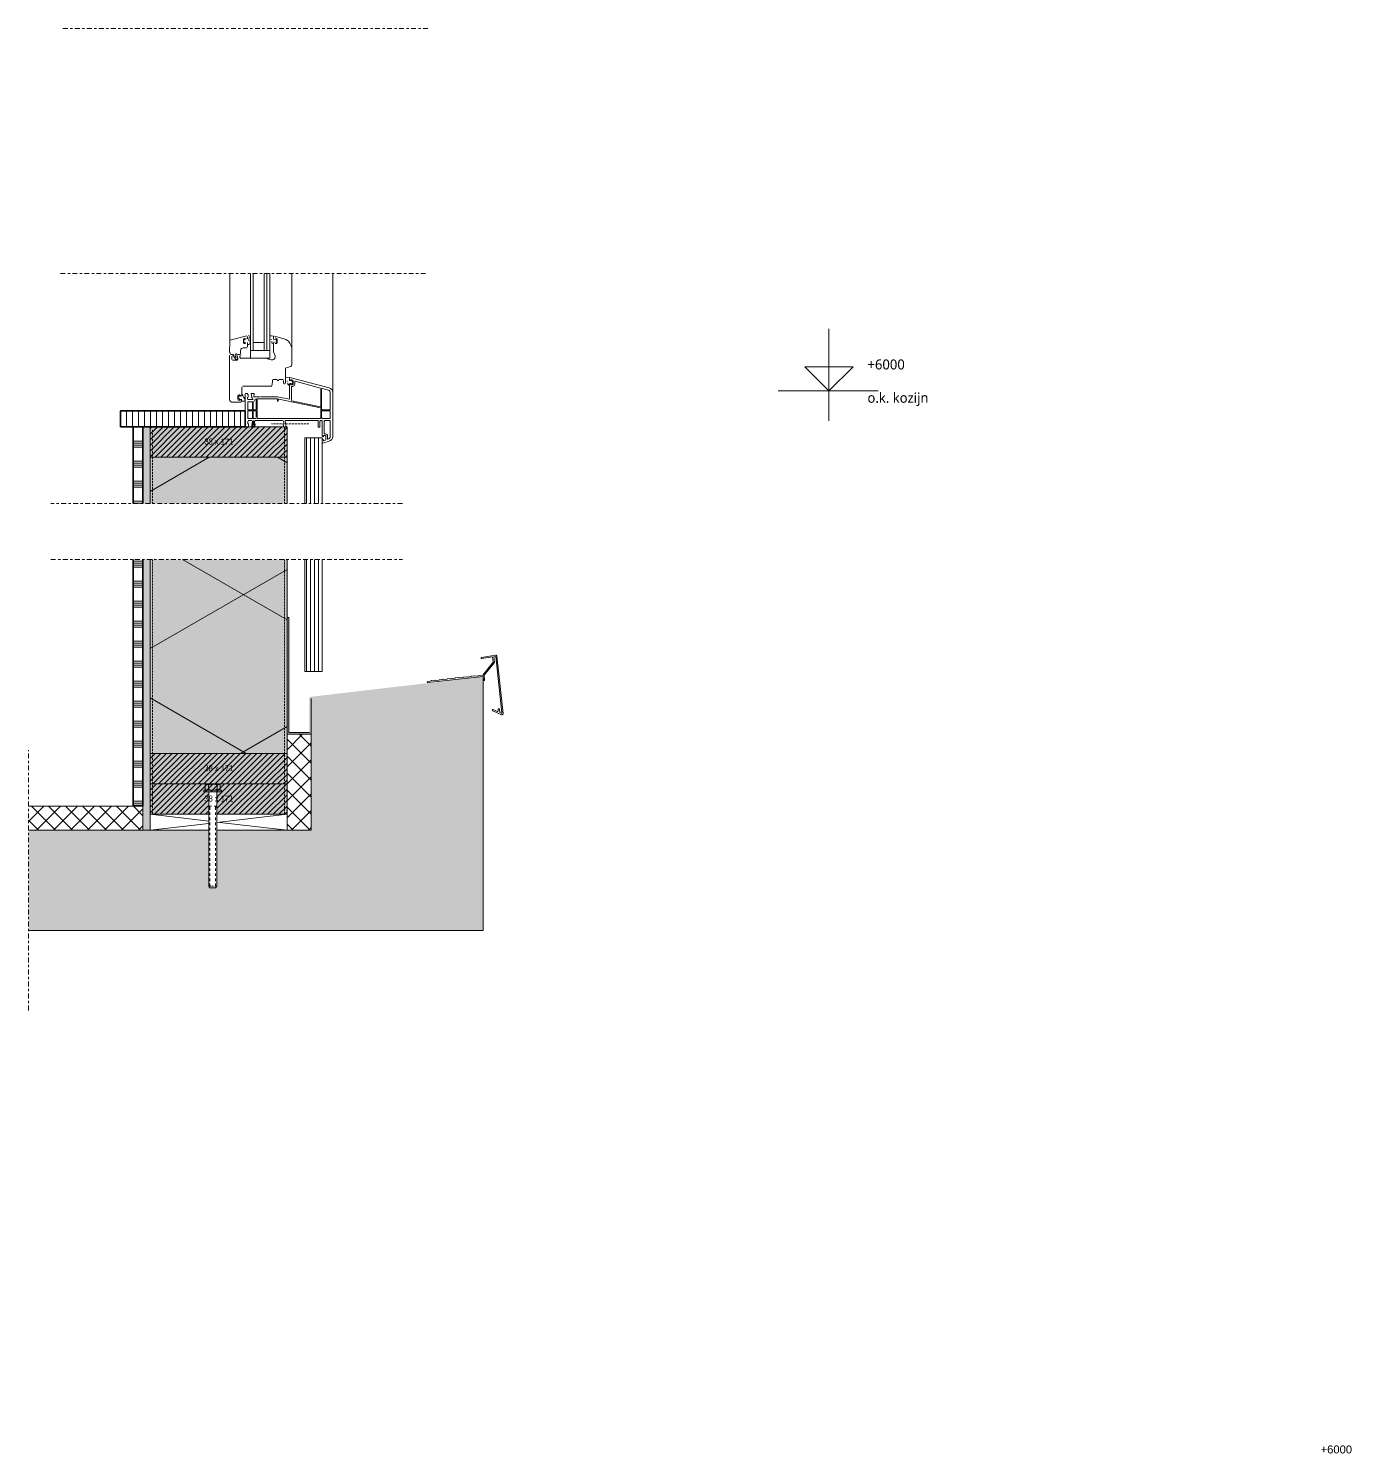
# Model space of a CAD drawing. Header units: millimetres. Extents: x 1813 to 34621, y -2347 to 13791.
# Drawn here: x 18943 to 20607, y 9750 to 11533 of the extents above; entities that cross this region are included whole.
import ezdxf

# ---------------------------------------------------------------- set-up
doc = ezdxf.new("R2010")
doc.units = ezdxf.units.MM
for name, pattern in [('Dash', [6.35, 3.175, -3.175]), ('MV_center', [15, 6, -3, 3, -3]), ('MV_hidden', [3.75, 2.5, -1.25]), ('Streep 1_1', [2, 1, -1])]:
    doc.linetypes.add(name, pattern=pattern)
for name, color, linetype, lineweight in [('A-ANNO-NOTE', 131, 'Continuous', 18), ('A-DETL', 90, 'Continuous', 13), ('A-DETL-GENF', 92, 'Continuous', 18), ('A-DETL-GENF-HDLN', 1, 'Dash', 18), ('A-DETL-MEDM', 33, 'Continuous', 18), ('G-ANNO-TEXT', 231, 'Continuous', 13)]:
    doc.layers.add(name, color=color, linetype=linetype, lineweight=lineweight)
doc.styles.add('Arial_1', font='arial.ttf', dxfattribs={"height": 10})
doc.styles.add('Segoe UI_3', font='segoeui.ttf', dxfattribs={"height": 12.5})
doc.styles.add('Swis721 Cn BT_1', font='swissc.ttf', dxfattribs={"height": 7.5})
pattern_1 = [(45, (0, 0), (-10.606602, 10.606602), []), (135, (0, 0), (-10.606602, -10.606602), [])]

# ---------------------------------------------------------------- blocks, each defined once
blk = doc.blocks.new('NLRS_00_DI_maskeer - Type 1-5073900-Details Verbouwingen')
at = {"layer": 'A-DETL-GENF', "linetype": 'MV_center'}
blk.add_line((-100, 0), (359, 0), dxfattribs=at)
blk = doc.blocks.new('42_isolatie - Type 1-5073905-Details Verbouwingen')
at = {"layer": 'A-DETL-GENF'}
h = blk.add_hatch(color=256, dxfattribs=at)
h.paths.add_polyline_path([(0.3, -0.8), (0.3, -171.8), (242.5, -171.8), (242.5, -0.8), (24.3, -0.8)])
h.paths.add_polyline_path([(312.5, -0.8), (312.5, -171.8), (370.3, -171.8), (370.3, -0.8)])
at = {"layer": 'A-DETL-GENF', "lineweight": 13}
h = blk.add_hatch(dxfattribs=at)
h.set_pattern_fill('FP_4', color=256, style=0, pattern_type=2)
h.set_pattern_definition([(300, (-2130.3, -171.02), (-147.224, -85), []), (240, (-2130.3, -171.02), (-147.224, 85), [])])
h.paths.add_polyline_path([(0.3, -0.8), (0.3, -171.8), (242.5, -171.8), (242.5, -0.8), (24.3, -0.8)])
h.paths.add_polyline_path([(312.5, -0.8), (312.5, -171.8), (370.3, -171.8), (370.3, -0.8)])
at = {"layer": 'A-DETL-GENF'}
for p, q in [((242.5, -0.8), (0.3, -0.8)), ((0.3, -0.8), (0.3, -171.8)), ((370.3, -0.8), (312.5, -0.8)), ((370.3, -171.8), (370.3, -0.8)), ((0.3, -171.8), (24.3, -171.8)), ((0.3, -171.8), (24.3, -171.8)), ((24.3, -171.8), (170.3, -171.8)), ((77, -171.8), (170.3, -171.8)), ((170.3, -171.8), (242.5, -171.8)), ((170.3, -171.8), (242.5, -171.8)), ((312.5, -171.8), (370.3, -171.8)), ((312.5, -171.8), (370.3, -171.8))]:
    blk.add_line(p, q, dxfattribs=at)
blk = doc.blocks.new('NLRS_00_DI_hout_rechthoekig1 - SLS 38x171-V107-Details Verbouwingen')
at = {"layer": 'A-DETL-GENF', "lineweight": 13}
blk.add_hatch(color=256, dxfattribs=at).paths.add_polyline_path([(0, 38), (0, 0), (171, 0), (171, 38), (52.2, 38)])
at = {"layer": 'A-DETL-MEDM', "lineweight": 13}
h = blk.add_hatch(dxfattribs=at)
h.set_pattern_fill('FP_180', color=256, style=0, pattern_type=2)
h.set_pattern_definition([(225, (19265.59, 11035.168), (3.5355339, -3.5355339), [])])
h.paths.add_polyline_path([(0, 38), (0, 0), (171, 0), (171, 38), (52.2, 38)])
at = {"layer": 'A-DETL-MEDM'}
for p, q in [((171, 38), (0, 38)), ((0, 38), (0, 0)), ((171, 38), (0, 38)), ((171, 0), (171, 38)), ((171, 0), (171, 38)), ((171, 0), (171, 38)), ((0, 0), (52.2, 0)), ((52.2, 0), (171, 0))]:
    blk.add_line(p, q, dxfattribs=at)
blk = doc.blocks.new('NLRS_00_DI_hout_rechthoekig1 - SLS 38x171-V108-Details Verbouwingen')
at = {"layer": 'A-DETL-GENF', "lineweight": 13}
blk.add_hatch(color=256, dxfattribs=at).paths.add_polyline_path([(0, 38), (0, 0), (171, 0), (171, 38), (97.9, 38), (97.9, 9.7), (87.9, 9.7), (87.9, 38)])
at = {"layer": 'A-DETL-MEDM', "lineweight": 13}
h = blk.add_hatch(dxfattribs=at)
h.set_pattern_fill('FP_181', color=256, style=0, pattern_type=2)
h.set_pattern_definition([(225, (19265.59, 10589.168), (3.5355339, -3.5355339), [])])
h.paths.add_polyline_path([(0, 38), (0, 0), (171, 0), (171, 38), (97.9, 38), (97.9, 9.7), (87.9, 9.7), (87.9, 38)])
at = {"layer": 'A-DETL-MEDM'}
for p, q in [((87.9, 38), (0, 38)), ((0, 38), (0, 0)), ((87.9, 38), (0, 38)), ((171, 38), (97.9, 38)), ((171, 38), (97.9, 38)), ((171, 0), (171, 38)), ((171, 0), (171, 38)), ((171, 0), (171, 38)), ((0, 0), (171, 0))]:
    blk.add_line(p, q, dxfattribs=at)
blk = doc.blocks.new('NLRS_00_DI_hout_rechthoekig1 - SLS 38x171-V109-Details Verbouwingen')
at = {"layer": 'A-DETL-GENF', "lineweight": 13}
blk.add_hatch(color=256, dxfattribs=at).paths.add_polyline_path([(0, 38), (0, 0), (171, 0), (171, 38)])
at = {"layer": 'A-DETL-MEDM', "lineweight": 13}
h = blk.add_hatch(dxfattribs=at)
h.set_pattern_fill('FP_182', color=256, style=0, pattern_type=2)
h.set_pattern_definition([(225, (19265.59, 10627.168), (3.5355339, -3.5355339), [])])
h.paths.add_polyline_path([(0, 38), (0, 0), (171, 0), (171, 38)])
at = {"layer": 'A-DETL-MEDM'}
for p, q in [((171, 38), (0, 38)), ((0, 38), (0, 0)), ((171, 38), (0, 38)), ((171, 0), (171, 38)), ((171, 0), (171, 38)), ((171, 0), (171, 38)), ((0, 0), (171, 0))]:
    blk.add_line(p, q, dxfattribs=at)
blk = doc.blocks.new('00 bout1 - M10-5073906-Details Verbouwingen')
at = {"layer": 'A-DETL-GENF'}
for p, q in [((-9.5, 8.5), (-8.6, 9.5)), ((-9.5, 8.5), (-8.1, 5.4)), ((-9.5, -8.1), (-9.5, 8.5)), ((-8.1, 5.4), (-9.5, 2.4)), ((-9.5, 2.4), (-9.5, -2.4)), ((-8.6, 9.5), (-2.9, 9.5)), ((-8.1, 5.4), (-3.4, 5.4)), ((-3.4, 5.4), (-2, 8.5)), ((-2, 2.4), (-3.4, 5.4)), ((-2.9, 9.5), (-2, 8.5)), ((-2, 0), (-2, 10.9)), ((-2, 10.9), (0, 10.9)), ((-2, 8.5), (-2, 0)), ((-2, -2.4), (-2, 2.4)), ((0, 10.9), (0, 5)), ((0, 5), (0, -5)), ((118, 5), (0, 5)), ((120, 3.5), (118, 5)), ((120, -3.5), (120, 3.5)), ((-9.5, -2.4), (-8.1, -5.3)), ((-8.1, -5.3), (-9.5, -8.1)), ((-8.6, -9.5), (-9.5, -8.1)), ((-3, -9.5), (-8.6, -9.5)), ((-8.1, -5.3), (-3.4, -5.3)), ((-3.4, -5.3), (-2, -2.4)), ((-2, -8.1), (-3.4, -5.3)), ((-2, -8.1), (-3, -9.5)), ((-2, -10.9), (-2, 0)), ((-2, 0), (-2, -8.1)), ((0, -10.9), (-2, -10.9)), ((0, -5), (0, -10.9)), ((0, -5), (118, -5)), ((118, -5), (120, -3.5))]:
    blk.add_line(p, q, dxfattribs=at)
at = {"layer": 'A-DETL-GENF', "linetype": 'Streep 1_1', "lineweight": 13}
for p, q in [((0, 5), (118, 5)), ((120, 3.5), (118, 5)), ((118, -5), (118, 5)), ((120, 3.5), (120, -3.5)), ((0, -5), (118, -5)), ((120, -3.5), (118, -5))]:
    blk.add_line(p, q, dxfattribs=at)
at = {"layer": 'A-DETL-GENF-HDLN'}
for p, q in [((18, 5), (19.5, 3.5)), ((18, 5), (18, -5)), ((19.5, 3.5), (118, 3.5)), ((18, -5), (19.5, -3.5)), ((19.5, -3.5), (118, -3.5))]:
    blk.add_line(p, q, dxfattribs=at)
blk = doc.blocks.new('NLRS_27_DI_DET_compri_daktrim_CA654A1 - Type 1-V110-Details Verbouwingen')
at = {"layer": 'A-DETL-GENF', "lineweight": 13}
for p, q in [((-20, 48.5), (-20, -23.5)), ((-18.4, -23.4), (-18.4, 47.5)), ((-17.8, 49.8), (-7.4, 43.8)), ((-17.6, 47.9), (-15.9, 46.9)), ((-15.9, 46.9), (-15.9, 42.8)), ((-14.3, 42.8), (-14.3, 44.2)), ((-12.8, 45.1), (-8.2, 42.4)), ((-1.5, -1.5), (-1.5, 4.3)), ((0, 4.3), (0, 0)), ((0, 0), (69.5, 0)), ((-15.9, -16.3), (-15.9, -23.3)), ((-15.6, -15.6), (-1.5, -1.5)), ((0.3, -2), (-14.3, -16.6)), ((-14.3, -16.6), (-14.3, -23.2)), ((4.7, -2), (0.3, -2)), ((10, -1.6), (5, -1.6)), ((14.7, -2), (10.3, -2)), ((20, -1.6), (15, -1.6)), ((24.7, -2), (20.3, -2)), ((30, -1.6), (25, -1.6)), ((34.7, -2), (30.3, -2)), ((40, -1.6), (35, -1.6)), ((44.7, -2), (40.3, -2)), ((50, -1.6), (45, -1.6)), ((54.7, -2), (50.3, -2)), ((60, -1.6), (55, -1.6)), ((64.7, -2), (60.3, -2)), ((69.6, -1), (65, -1.6)), ((-15.9, -23.3), (-18.4, -23.4)), ((-18.4, -25), (-0.8, -24.1)), ((-14.3, -23.2), (-0.8, -22.5))]:
    blk.add_line(p, q, dxfattribs=at)
for centre, radius, start, end in [((-18.5, 48.5), 1.5, 60, 180), ((-17.9, 47.5), 0.5, 60, 180), ((-15.1, 42.8), 0.8, 180, 270), ((-15.1, 42.8), 0.8, 270, 0), ((-13.3, 44.2), 1, 60, 180), ((-7.8, 43.1), 0.8, 240, 0), ((-7.8, 43.1), 0.8, 0, 60), ((-0.7, 4.3), 0.75, 90, 180), ((-0.7, 4.3), 0.75, 360, 90), ((-14.9, -16.3), 1, 135, 180), ((4.7, -1.7), 0.3, 270, 19.4712), ((10.3, -1.7), 0.3, 160.5288, 270), ((14.7, -1.7), 0.3, 270, 19.4712), ((20.3, -1.7), 0.3, 160.5288, 270), ((24.7, -1.7), 0.3, 270, 19.4712), ((30.3, -1.7), 0.3, 160.5288, 270), ((34.7, -1.7), 0.3, 270, 19.4712), ((40.3, -1.7), 0.3, 160.5288, 270), ((44.7, -1.7), 0.3, 270, 19.4712), ((50.3, -1.7), 0.3, 160.5288, 270), ((54.7, -1.7), 0.3, 270, 19.4712), ((60.3, -1.7), 0.3, 160.5288, 270), ((64.7, -1.7), 0.3, 270, 19.0321), ((69.5, -0.5), 0.5, 277.5401, 90), ((-18.5, -23.5), 1.5, 180, 273), ((-0.8, -23.3), 0.8, 0, 93), ((-0.8, -23.3), 0.8, 273, 0)]:
    blk.add_arc(centre, radius, start, end, dxfattribs=at)
blk = doc.blocks.new('00_maskeer1 - Type 1-5073909-Details Verbouwingen')
at = {"layer": 'A-DETL-GENF', "linetype": 'MV_center'}
blk.add_line((339, 0), (-100, 0), dxfattribs=at)
blk = doc.blocks.new('00_maskeer1 - Type 1-5073908-Details Verbouwingen')
at = {"layer": 'A-DETL-GENF', "linetype": 'MV_center'}
blk.add_line((-100, 0), (339, 0), dxfattribs=at)
blk = doc.blocks.new('NLRS_00_DI_maskeer - Type 1-5073910-Details Verbouwingen')
at = {"layer": 'A-DETL-GENF', "linetype": 'MV_center'}
blk.add_line((359, 0), (-100, 0), dxfattribs=at)
blk = doc.blocks.new('00_maskeer1 - Type 1-5073907-Details Verbouwingen')
at = {"layer": 'A-DETL-GENF', "linetype": 'MV_center'}
blk.add_line((225, 0), (-100, 0), dxfattribs=at)

msp = doc.modelspace()

# ---------------------------------------------------------------- hatches: boundary and pattern name
at = {"layer": 'A-DETL-GENF', "lineweight": 13}
h = msp.add_hatch(dxfattribs=at)
h.set_pattern_fill('FP_7', color=254, style=0, pattern_type=2)
h.set_pattern_definition([(90, (0, 0), (-7.5, 5e-16), [])])
h.paths.add_polyline_path([(19213.4, 11035.2), (19213.4, 11055.2), (19057.6, 11055.2), (19057.6, 11035.2)])
h = msp.add_hatch(dxfattribs=at)
h.set_pattern_fill('FP_9', color=254, style=0, pattern_type=2)
h.set_pattern_definition([(0, (0, 10), (0, 25), []), (0, (0, 12.5), (0, 25), []), (0, (0, 15), (0, 25), []), (0, (0, 17.5), (0, 25), [])])
h.paths.add_polyline_path([(19073.6, 10561.2), (19085.6, 10561.2), (19085.6, 10869.4), (19073.6, 10869.4), (19073.6, 10703.9)])
h.paths.add_polyline_path([(19085.6, 10939.4), (19085.6, 11035.2), (19073.6, 11035.2), (19073.6, 10939.4)])
h = msp.add_hatch(dxfattribs=at)
h.set_pattern_fill('FP_8', color=254, style=0, pattern_type=2)
h.set_pattern_definition([(0, (0, 0), (0, 5), [50, 0]), (45, (0, 0), (5.00065916, 0), [7.071, -7.071]), (315, (0, 0), (5.00065916, 0), [7.071, -7.071])])
h.paths.add_polyline_path([(19094.6, 10531.2), (19094.6, 10869.4), (19085.6, 10869.4), (19085.6, 10531.2)])
h.paths.add_polyline_path([(19094.6, 10939.4), (19094.6, 11035.2), (19085.6, 11035.2), (19085.6, 10939.4)])
h = msp.add_hatch(dxfattribs=at)
h.set_pattern_fill('FP_84', color=254, style=0, pattern_type=2)
h.set_pattern_definition([(90, (0, 0), (-5, 3e-16), [])])
h.paths.add_polyline_path([(19309.6, 10729.4), (19309.6, 10869.4), (19287.6, 10869.4), (19287.6, 10729.4)])
h.paths.add_polyline_path([(19309.6, 10939.4), (19309.6, 11021.6), (19287.6, 11021.6), (19287.6, 10939.4)])
at = {"layer": 'A-DETL-GENF'}
for points in [[(19265.6, 10651.2), (19295.6, 10651.2), (19295.6, 10696), (19510.6, 10721.2), (19510.4, 10723.2), (19293.6, 10697.8), (19293.6, 10653.2), (19267.6, 10653.2), (19267.6, 10797.2), (19265.6, 10797.2), (19265.6, 10703.9)], [(19510.6, 10406.2), (19510.6, 10721.2), (19295.6, 10696), (19295.6, 10531.2), (19177.7, 10531.2), (19177.7, 10461.4), (19176.2, 10459.4), (19169.2, 10459.4), (19167.7, 10461.4), (19167.7, 10531.2), (18942.7, 10531.2), (18942.7, 10406.2), (19344.5, 10406.2)]]:
    msp.add_hatch(color=7, dxfattribs=at).paths.add_polyline_path(points)
at = {"layer": 'A-DETL-GENF', "lineweight": 13}
h = msp.add_hatch(dxfattribs=at)
h.set_pattern_fill('FP_1', color=251, style=0, pattern_type=2)
h.set_pattern_definition(pattern_1)
h.paths.add_polyline_path([(19295.6, 10531.2), (19295.6, 10651.2), (19265.6, 10651.2), (19265.6, 10531.2)])
h = msp.add_hatch(dxfattribs=at)
h.set_pattern_fill('FP_1', color=254, style=0, pattern_type=2)
h.set_pattern_definition(pattern_1)
h.paths.add_polyline_path([(19085.6, 10531.2), (19085.6, 10561.2), (18942.7, 10561.2), (18942.7, 10531.2)])

# ---------------------------------------------------------------- linework, layer by layer
at = {"layer": 'A-DETL', "lineweight": 18}
for p, q in [((19194.1, 11141.8), (19194.1, 11226.6)), ((19219.9, 11130.7), (19219.9, 11226.6)), ((19223.4, 11130.7), (19223.4, 11226.6)), ((19236.9, 11130.7), (19236.9, 11226.6)), ((19240.4, 11130.7), (19240.4, 11226.6)), ((19243.9, 11130.7), (19243.9, 11226.6)), ((19271.5, 11133.8), (19271.5, 11226.6)), ((19322.6, 11078.1), (19322.6, 11226.6)), ((19194.1, 11141.8), (19193.9, 11127.9)), ((19194.2, 11142.8), (19194.1, 11141.8)), ((19194.7, 11143.5), (19194.2, 11142.8)), ((19195.7, 11144), (19194.7, 11143.5)), ((19215.4, 11148.7), (19195.7, 11144)), ((19211, 11139.9), (19211, 11145)), ((19211.7, 11145.7), (19213.4, 11146.1)), ((19212.3, 11144.1), (19211.7, 11143.3)), ((19212.2, 11141.2), (19213, 11140.5)), ((19213.4, 11145.2), (19212.3, 11144.1)), ((19213, 11140.5), (19213.8, 11139.9)), ((19214.5, 11144.9), (19214.5, 11145.7)), ((19214.5, 11145.7), (19214.5, 11144.9)), ((19216, 11147.9), (19216, 11145.1)), ((19216, 11145.1), (19216, 11147.9)), ((19216.1, 11140.5), (19216.1, 11138.7)), ((19216.1, 11138.7), (19216.1, 11140.5)), ((19218.1, 11149.2), (19217, 11148.8)), ((19217.9, 11142.7), (19218, 11144.2)), ((19218, 11144.2), (19218.1, 11146.7)), ((19218.9, 11142.6), (19218.2, 11142.1)), ((19218.5, 11147.2), (19219.1, 11147.9)), ((19219.1, 11147.9), (19219.8, 11148.5)), ((19219.3, 11139.5), (19219.7, 11140.8)), ((19219.7, 11140.8), (19219.9, 11141.7)), ((19219.9, 11148.7), (19219.9, 11149.8)), ((19223.4, 11140.7), (19236.9, 11140.7)), ((19240.4, 11140.7), (19240.4, 11130.7)), ((19243.9, 11147.8), (19244.2, 11148.7)), ((19243.9, 11143.6), (19243.9, 11147.8)), ((19244.8, 11148.9), (19246.3, 11148.7)), ((19245.9, 11143.8), (19245.6, 11144.6)), ((19246.3, 11148.7), (19248.5, 11148.4)), ((19246.7, 11140.2), (19246.7, 11141.9)), ((19248.5, 11140.4), (19248.5, 11139.2)), ((19248.7, 11148.2), (19248.7, 11144.7)), ((19248.8, 11144.7), (19248.8, 11148.3)), ((19250.1, 11141), (19248.9, 11141)), ((19250.1, 11144.4), (19249.2, 11144.4)), ((19249.2, 11140.9), (19250, 11140.9)), ((19249.7, 11148.5), (19256.3, 11146.7)), ((19253, 11145.6), (19251.2, 11146.2)), ((19251.3, 11145.1), (19252.9, 11143.1)), ((19253.1, 11142.4), (19251.6, 11140.5)), ((19253.1, 11139.8), (19253.1, 11145.1)), ((19256.3, 11146.7), (19262.8, 11144.9)), ((19262.8, 11144.9), (19264.1, 11144.4)), ((19264.1, 11144.4), (19266.2, 11143)), ((19266.2, 11143), (19267.3, 11142.1)), ((19267.3, 11142.1), (19268.2, 11141)), ((19268.2, 11141), (19269.2, 11139.6)), ((19942.4, 11042.7), (19942.4, 11157.7)), ((19193.9, 11069.3), (19193.9, 11124.9)), ((19194.2, 11127.5), (19194.9, 11126.7)), ((19194.8, 11125.7), (19197.7, 11125.7)), ((19195, 11125.7), (19196.8, 11125.7)), ((19196.6, 11123.4), (19196.6, 11119.3)), ((19198.5, 11123.9), (19197.5, 11123.9)), ((19197.7, 11125.7), (19198.5, 11125.7)), ((19198.9, 11125), (19198.5, 11123.9)), ((19198.9, 11125), (19198.5, 11123.9)), ((19198.5, 11123.9), (19201.5, 11119.4)), ((19200.9, 11124), (19200.8, 11125)), ((19201.2, 11123), (19200.9, 11124)), ((19201.2, 11125.7), (19202, 11126.2)), ((19202.2, 11121.7), (19201.2, 11123)), ((19202, 11126.2), (19202.8, 11126.2)), ((19203.8, 11122.2), (19203, 11125.2)), ((19203.6, 11125.7), (19206.7, 11125.7)), ((19203.6, 11125.7), (19206.7, 11125.7)), ((19206.4, 11122.9), (19207.3, 11120.8)), ((19207.6, 11123.9), (19206.5, 11123.9)), ((19207.5, 11130.4), (19207.7, 11131.3)), ((19207.5, 11126.2), (19207.5, 11130.4)), ((19207.7, 11131.3), (19208, 11132.3)), ((19207.7, 11125.6), (19208, 11124.8)), ((19208, 11132.3), (19208.9, 11133.1)), ((19208.9, 11133.1), (19209.8, 11133.4)), ((19209.8, 11133.4), (19210.7, 11133.7)), ((19210.7, 11133.7), (19215.2, 11133.7)), ((19213.7, 11139.2), (19211.6, 11139.2)), ((19216.1, 11134.7), (19216.1, 11138.7)), ((19216.9, 11138), (19217.8, 11138)), ((19217.8, 11138), (19218.5, 11138.6)), ((19218.5, 11138.6), (19219.3, 11139.5)), ((19219.9, 11120.8), (19219.9, 11130.7)), ((19219.9, 11130.7), (19243.9, 11130.7)), ((19243.9, 11130.7), (19243.9, 11120.8)), ((19247.8, 11139.2), (19246.7, 11140.2)), ((19248.8, 11129), (19248.8, 11140.2)), ((19250.8, 11123.9), (19248.8, 11129)), ((19250.7, 11139.3), (19252.8, 11139.3)), ((19250.7, 11121.7), (19250.8, 11122.6)), ((19250.8, 11122.6), (19250.8, 11123.9)), ((19269.2, 11139.6), (19270.3, 11137.4)), ((19270.3, 11137.4), (19271.2, 11135.1)), ((19271.2, 11135.1), (19271.5, 11133.8)), ((19271.5, 11133.8), (19271.5, 11113.1)), ((19197.5, 11118.7), (19203.8, 11118.7)), ((19201.9, 11119.3), (19202.7, 11119.2)), ((19203.7, 11121.1), (19202.7, 11121.1)), ((19202.7, 11119.2), (19203.8, 11119.3)), ((19204.3, 11120.9), (19203.8, 11122.2)), ((19203.8, 11118.7), (19204.3, 11119.4)), ((19204.3, 11119.4), (19204.3, 11120.9)), ((19207.3, 11120.8), (19237.8, 11120.8)), ((19243.9, 11120.8), (19237.8, 11120.8)), ((19237.8, 11120.8), (19238.9, 11120.8)), ((19238.9, 11120.8), (19241.1, 11120.2)), ((19241.1, 11120.2), (19245.7, 11119)), ((19245.7, 11119), (19247, 11119)), ((19247, 11119), (19248, 11119)), ((19248, 11119), (19249, 11119.5)), ((19249, 11119.5), (19250.3, 11120.8)), ((19250.3, 11120.8), (19250.7, 11121.7)), ((19263.8, 11108.5), (19263.6, 11107.7)), ((19263.6, 11107.7), (19263.6, 11089.2)), ((19264.6, 11109), (19263.8, 11108.5)), ((19270.1, 11110.5), (19264.6, 11109)), ((19270.9, 11111.2), (19270.1, 11110.5)), ((19271.3, 11111.9), (19270.9, 11111.2)), ((19271.5, 11113.1), (19271.3, 11111.9)), ((19942.4, 11080.1), (19912.4, 11110.1)), ((19912.4, 11110.1), (19972.4, 11110.1)), ((19972.4, 11110.1), (19942.4, 11080.1)), ((19247.4, 11091.3), (19246.4, 11086.5)), ((19247.4, 11093.8), (19247.4, 11091.3)), ((19252.9, 11094.4), (19248.2, 11094.4)), ((19253.6, 11092.6), (19253.6, 11094)), ((19254.9, 11093.7), (19254.9, 11092.6)), ((19260.7, 11094.3), (19255.5, 11094.3)), ((19261.3, 11089.5), (19261.3, 11093.3)), ((19262.8, 11089), (19261.9, 11089.1)), ((19263.6, 11096), (19264.2, 11096.8)), ((19263.6, 11091.8), (19263.6, 11096)), ((19264.8, 11097.1), (19266.2, 11096.9)), ((19265.9, 11092), (19265.6, 11092.8)), ((19266.2, 11096.9), (19268.4, 11096.6)), ((19266.6, 11088.4), (19266.6, 11090)), ((19267.7, 11087.3), (19266.6, 11088.4)), ((19268.4, 11088.6), (19268.4, 11087.3)), ((19268.6, 11093.7), (19268.6, 11096.5)), ((19268.6, 11096.4), (19268.6, 11092.9)), ((19269.6, 11092.7), (19268.6, 11093.7)), ((19268.6, 11088.2), (19269.6, 11089.2)), ((19268.6, 11069.7), (19268.6, 11088.2)), ((19270.1, 11089.2), (19268.8, 11089.2)), ((19269.2, 11097), (19318.1, 11083.9)), ((19272.7, 11093.5), (19270.1, 11094.2)), ((19270.1, 11094.2), (19270.1, 11092.7)), ((19270.1, 11089.2), (19270.1, 11087.7)), ((19270.1, 11087.7), (19272.6, 11087.7)), ((19271.3, 11093.3), (19272.8, 11091.3)), ((19272.9, 11090.4), (19271.6, 11088.6)), ((19273.1, 11088.2), (19273.1, 11093)), ((19275.1, 11088.2), (19275.1, 11091.7)), ((19275.7, 11092.2), (19307.2, 11083.7)), ((19194.1, 11068), (19193.9, 11069.3)), ((19204.3, 11074.8), (19204.3, 11069.2)), ((19206.5, 11074.6), (19204.8, 11072.4)), ((19207.2, 11075.3), (19204.9, 11075.3)), ((19205, 11071.1), (19206.6, 11069.3)), ((19207.4, 11073.9), (19207.4, 11074.8)), ((19207.4, 11068.5), (19207.4, 11069.6)), ((19208.7, 11073.7), (19207.6, 11073.7)), ((19208.7, 11073.7), (19207.6, 11073.7)), ((19208.9, 11069.8), (19208.9, 11068.1)), ((19208.9, 11069.8), (19208.9, 11066.4)), ((19209, 11084.8), (19209, 11074)), ((19209, 11076.1), (19209, 11074)), ((19218.1, 11086), (19209.8, 11086)), ((19210.5, 11074.2), (19209.9, 11076.1)), ((19210.8, 11073.3), (19210.5, 11074.2)), ((19212.4, 11069.8), (19210.8, 11073.3)), ((19212.4, 11072.3), (19212.4, 11070.7)), ((19213.4, 11055.2), (19213.4, 11076)), ((19213.4, 11068.7), (19213.4, 11072.5)), ((19214.4, 11077), (19215.9, 11077)), ((19215.9, 11077), (19216.9, 11075.2)), ((19216.2, 11072.2), (19216.2, 11069.7)), ((19216.7, 11069.2), (19222.4, 11069.2)), ((19216.9, 11075.2), (19216.9, 11072.2)), ((19245.5, 11086), (19218.1, 11086)), ((19221.7, 11071.5), (19220.7, 11077)), ((19220.7, 11077), (19224.7, 11077)), ((19224.7, 11077), (19224.3, 11072.9)), ((19224.3, 11072.9), (19232.4, 11072.9)), ((19227.2, 11057.1), (19227.2, 11069.7)), ((19228.4, 11046.2), (19228.4, 11069.7)), ((19228.9, 11070.2), (19253.1, 11070.2)), ((19233.4, 11072.9), (19253.6, 11072.9)), ((19246.4, 11086.1), (19245.5, 11086)), ((19253.6, 11072.9), (19268.6, 11069.7)), ((19253.6, 11069.7), (19253.6, 11067.2)), ((19254.6, 11067.2), (19254.6, 11069.3)), ((19255.2, 11069.8), (19307.2, 11058.8)), ((19271.1, 11068.1), (19271.1, 11085.2)), ((19271.6, 11085.7), (19272.6, 11085.7)), ((19307.6, 11083.2), (19307.6, 11060.5)), ((19308.8, 11082.6), (19308.8, 11057.1)), ((19317.4, 11081), (19309.4, 11083.1)), ((19319.6, 11057.1), (19319.6, 11078.1)), ((19322.6, 11078.1), (19322.6, 11023)), ((20003.8, 11080.1), (19878.8, 11080.1)), ((19194.8, 11066.8), (19194.1, 11068)), ((19196.1, 11066.2), (19194.8, 11066.8)), ((19197.6, 11065.9), (19196.1, 11066.2)), ((19207.9, 11065.9), (19197.6, 11065.9)), ((19204.7, 11068.4), (19206.9, 11068.4)), ((19208.9, 11068.1), (19209.1, 11067.3)), ((19209.1, 11067.3), (19211.9, 11067.3)), ((19212.5, 11067.5), (19213.1, 11068.1)), ((19216.4, 11066), (19216.4, 11057.1)), ((19216.4, 11054.9), (19216.4, 11046.2)), ((19221.9, 11066.5), (19216.9, 11066.5)), ((19216.9, 11056.6), (19221.9, 11056.6)), ((19221.9, 11055.4), (19216.9, 11055.4)), ((19222.4, 11057.1), (19222.4, 11066)), ((19222.4, 11046.2), (19222.4, 11054.9)), ((19223.2, 11066.3), (19223.2, 11057.1)), ((19223.2, 11054.9), (19223.2, 11046.2)), ((19223.7, 11056.6), (19226.7, 11056.6)), ((19226.7, 11055.4), (19223.7, 11055.4)), ((19227.2, 11047.3), (19227.2, 11054.9)), ((19253.6, 11067.2), (19254.6, 11067.2)), ((19307, 11060), (19271.5, 11067.6)), ((19307.6, 11058.3), (19307.6, 11046.2)), ((19308.8, 11054.9), (19308.8, 11046.2)), ((19309.3, 11056.6), (19319.1, 11056.6)), ((19319.1, 11055.4), (19309.3, 11055.4)), ((19319.6, 11046.2), (19319.6, 11054.9)), ((19213.4, 11035), (19213.4, 11035.2)), ((19217.4, 11035), (19213.4, 11035)), ((19216.4, 11042.5), (19216.4, 11039)), ((19216.4, 11039), (19217.4, 11039)), ((19216.9, 11045.7), (19221.9, 11045.7)), ((19222.1, 11043), (19216.9, 11043)), ((19217.4, 11039), (19217.4, 11035)), ((19221.2, 11035), (19222.6, 11042.5)), ((19224.8, 11035), (19221.2, 11035)), ((19223.7, 11043), (19222.4, 11036)), ((19222.4, 11036), (19224.4, 11036)), ((19223.5, 11038), (19224.4, 11043)), ((19224.7, 11038), (19223.5, 11038)), ((19223.7, 11045.7), (19226.7, 11045.7)), ((19224.4, 11036), (19224.7, 11038)), ((19225.3, 11042.5), (19224.7, 11039)), ((19224.7, 11039), (19225.9, 11039)), ((19225.9, 11039), (19225.3, 11035.4)), ((19260.6, 11043), (19225.9, 11043)), ((19307.1, 11045.7), (19228.9, 11045.7)), ((19261.2, 11035.4), (19260.6, 11039)), ((19260.6, 11039), (19261.8, 11039)), ((19261.8, 11039), (19261.2, 11042.5)), ((19264.4, 11035), (19261.7, 11035)), ((19263.1, 11042.4), (19264.4, 11035)), ((19304.1, 11043), (19263.6, 11043)), ((19304.6, 11035), (19304.6, 11042.5)), ((19306.6, 11035), (19304.6, 11035)), ((19306.6, 11042.5), (19306.6, 11035)), ((19309.1, 11043), (19307.1, 11043)), ((19309.3, 11045.7), (19319.1, 11045.7)), ((19309.6, 11023.9), (19309.6, 11042.5)), ((19312.1, 11042.5), (19312.1, 11026.9)), ((19319.1, 11043), (19312.6, 11043)), ((19319.6, 11023), (19319.6, 11042.5)), ((19309.6, 11021.6), (19287.6, 11021.6)), ((19287.6, 11021.6), (19287.6, 10939.4)), ((19310.6, 11022.9), (19309.6, 11023.9)), ((19309.6, 10939.4), (19309.6, 11021.6)), ((19309.6, 11018.4), (19310.6, 11019.4)), ((19309.6, 11015.5), (19309.6, 11018.4)), ((19318.1, 11017.2), (19310.2, 11015)), ((19313.6, 11024.4), (19311.1, 11024.4)), ((19311.1, 11024.4), (19311.1, 11022.9)), ((19311.1, 11019.4), (19311.1, 11017.9)), ((19311.1, 11017.9), (19313.7, 11018.6)), ((19312.6, 11026.4), (19313.6, 11026.4)), ((19314.1, 11019), (19314.1, 11023.9)), ((19316.1, 11023.9), (19316.1, 11020.5)), ((19287.6, 10869.4), (19287.6, 10729.4)), ((19309.6, 10729.4), (19309.6, 10869.4)), ((19267.6, 10797.2), (19265.6, 10797.2)), ((19265.6, 10797.2), (19265.6, 10651.2)), ((19267.6, 10653.2), (19267.6, 10797.2)), ((19265.6, 10551.2), (19265.6, 10716)), ((19287.6, 10729.4), (19309.6, 10729.4)), ((19510.6, 10406.2), (19510.6, 10721.2)), ((19295.6, 10651.2), (19295.6, 10696)), ((19265.6, 10651.2), (19295.6, 10651.2)), ((19295.6, 10651.2), (19265.6, 10651.2)), ((19265.6, 10651.2), (19265.6, 10531.2)), ((19293.6, 10653.2), (19267.6, 10653.2)), ((19295.6, 10651.2), (19295.6, 10531.2)), ((19295.6, 10531.2), (19295.6, 10651.2)), ((19085.6, 10561.2), (18942.7, 10561.2)), ((19085.6, 10531.2), (19085.6, 10561.2)), ((19094.6, 10551.2), (19167.7, 10542.6)), ((19094.6, 10531.2), (19094.6, 10551.2)), ((19167.7, 10539.7), (19094.6, 10531.2)), ((19265.6, 10551.2), (19177.7, 10540.9)), ((19177.7, 10541.5), (19265.6, 10531.2)), ((19265.6, 10551.2), (19265.6, 10531.2)), ((18942.7, 10531.2), (19085.6, 10531.2)), ((19167.7, 10531.2), (19085.6, 10531.2)), ((19295.6, 10531.2), (19177.7, 10531.2)), ((19265.6, 10531.2), (19295.6, 10531.2)), ((18942.7, 10406.2), (19510.6, 10406.2))]:
    msp.add_line(p, q, dxfattribs=at)
at = {"layer": 'A-DETL', "lineweight": 35}
for p, q in [((19213.4, 11055.2), (19057.6, 11055.2)), ((19057.6, 11055.2), (19057.6, 11035.2)), ((19213.4, 11035.2), (19213.4, 11055.2)), ((19057.6, 11035.2), (19213.4, 11035.2)), ((19073.6, 11035.2), (19073.6, 10939.4)), ((19085.6, 10939.4), (19085.6, 11035.2)), ((19073.6, 10869.4), (19073.6, 10561.2)), ((19085.6, 10561.2), (19085.6, 10869.4))]:
    msp.add_line(p, q, dxfattribs=at)
at = {"layer": 'A-DETL'}
for p, q in [((19094.6, 11035.2), (19085.6, 11035.2)), ((19094.6, 10939.4), (19094.6, 10997.2)), ((19094.6, 10627.2), (19094.6, 10869.4)), ((19094.6, 10531.2), (19094.6, 10551.2))]:
    msp.add_line(p, q, dxfattribs=at)
at = {"layer": 'A-DETL', "linetype": 'MV_hidden', "lineweight": 18}
for p, q in [((19292.6, 11039), (19246, 11039)), ((19097.6, 11031.1), (19097.6, 10939.4)), ((19097.6, 10869.4), (19097.6, 10550.8))]:
    msp.add_line(p, q, dxfattribs=at)
at = {"layer": 'A-DETL', "linetype": 'MV_hidden'}
for p, q in [((19262.6, 11035), (19262.6, 10939.4)), ((19262.6, 10869.4), (19262.6, 10550.8))]:
    msp.add_line(p, q, dxfattribs=at)
at = {"layer": 'A-DETL', "lineweight": 18}
for centre, radius, start, end in [((19269.1, 11096.5), 0.5, 75, 180), ((19272.6, 11088.2), 0.5, 270, 0), ((19272.6, 11088.2), 2.5, 270, 0), ((19275.6, 11091.7), 0.5, 75, 180), ((19214.4, 11076), 1, 90, 180), ((19221.7, 11070.3), 1.25, 302.8599, 88.6312), ((19221.7, 11070.3), 3.95, 297.5758, 352.9003), ((19226.7, 11069.7), 0.5, 0, 90), ((19228.9, 11069.7), 0.5, 90, 180), ((19253.1, 11069.7), 0.5, 0, 90), ((19255.1, 11069.3), 0.5, 78, 180), ((19271.6, 11085.2), 0.5, 90, 180), ((19309.3, 11082.6), 0.5, 75, 180), ((19316.6, 11078.1), 3, 0, 75), ((19316.6, 11078.1), 6, 0, 75), ((19216.9, 11066), 0.5, 90, 180), ((19216.9, 11057.1), 0.5, 180, 270), ((19216.9, 11054.9), 0.5, 90, 180), ((19221.9, 11066), 0.5, 0, 90), ((19221.9, 11057.1), 0.5, 270, 0), ((19221.9, 11054.9), 0.5, 0, 90), ((19223.7, 11057.1), 0.5, 180, 270), ((19223.7, 11054.9), 0.5, 90, 180), ((19226.7, 11057.1), 0.5, 270, 0), ((19226.7, 11054.9), 0.5, 0, 90), ((19307.1, 11060.5), 0.5, 258, 0), ((19309.3, 11057.1), 0.5, 180, 270), ((19309.3, 11054.9), 0.5, 90, 180), ((19319.1, 11057.1), 0.5, 270, 0), ((19319.1, 11054.9), 0.5, 0, 90), ((19216.9, 11046.2), 0.5, 180, 270), ((19221.9, 11046.2), 0.5, 270, 0), ((19223.7, 11046.2), 0.5, 180, 270), ((19226.7, 11046.2), 0.5, 270, 0), ((19228.9, 11046.2), 0.5, 180, 270), ((19263.6, 11042.5), 0.5, 90, 190), ((19304.1, 11042.5), 0.5, 0, 90), ((19307.1, 11042.5), 0.5, 90, 180), ((19307.1, 11046.2), 0.5, 270, 0), ((19309.3, 11046.2), 0.5, 180, 270), ((19309.1, 11042.5), 0.5, 0, 90), ((19312.6, 11042.5), 0.5, 90, 180), ((19319.1, 11046.2), 0.5, 270, 0), ((19319.1, 11042.5), 0.5, 0, 90), ((19312.6, 11026.9), 0.5, 180, 270), ((19313.6, 11023.9), 2.5, 0, 90), ((19313.6, 11023.9), 0.5, 0, 90), ((19316.6, 11020.5), 0.5, 180, 269.9999), ((19316.6, 11023), 3, 269.9999, 0), ((19316.6, 11023), 6, 285, 0), ((19310.1, 11015.5), 0.5, 180, 285)]:
    msp.add_arc(centre, radius, start, end, dxfattribs=at)

# ---------------------------------------------------------------- block references
at = {"layer": 'A-DETL-GENF', "linetype": 'MV_center'}
for name, p, rotation in [('NLRS_00_DI_maskeer - Type 1-5073900-Details Verbouwingen', (19341.6, 11532.8), 180), ('NLRS_00_DI_maskeer - Type 1-5073910-Details Verbouwingen', (19341.6, 11226.6), 180), ('00_maskeer1 - Type 1-5073908-Details Verbouwingen', (19309.6, 10939.4), 180), ('00_maskeer1 - Type 1-5073909-Details Verbouwingen', (19309.6, 10869.4), 180), ('00_maskeer1 - Type 1-5073907-Details Verbouwingen', (18942.7, 10531.2), 270.0000000000002)]:
    msp.add_blockref(name, p, dxfattribs=dict(at, rotation=rotation))
at = {"layer": 'A-DETL-GENF', "rotation": 90.00000000000024}
msp.add_blockref('42_isolatie - Type 1-5073905-Details Verbouwingen', (19093.8, 10626.9), dxfattribs=at)
at = {"layer": 'A-DETL-GENF', "lineweight": 13, "rotation": 186.1200749200589}
msp.add_blockref('NLRS_27_DI_DET_compri_daktrim_CA654A1 - Type 1-V110-Details Verbouwingen', (19510.4, 10723.2), dxfattribs=at)
at = {"layer": 'A-DETL-GENF-HDLN', "rotation": 269.9999999999999}
msp.add_blockref('00 bout1 - M10-5073906-Details Verbouwingen', (19172.7, 10579.4), dxfattribs=at)
at = {"layer": 'A-DETL-MEDM', "lineweight": 13, "rotation": 180}
for name, p in [('NLRS_00_DI_hout_rechthoekig1 - SLS 38x171-V107-Details Verbouwingen', (19265.6, 11035.2)), ('NLRS_00_DI_hout_rechthoekig1 - SLS 38x171-V109-Details Verbouwingen', (19265.6, 10627.2)), ('NLRS_00_DI_hout_rechthoekig1 - SLS 38x171-V108-Details Verbouwingen', (19265.6, 10589.2))]:
    msp.add_blockref(name, p, dxfattribs=at)

# ---------------------------------------------------------------- texts
at = {"layer": 'A-ANNO-NOTE', "lineweight": 13, "char_height": 7.5, "width": 38.481, "attachment_point": 1, "style": 'Swis721 Cn BT_1'}
for insert in [(19162.4, 11020.6), (19162.4, 10612.6), (19162.4, 10574.6)]:
    msp.add_mtext('38 x 171', dxfattribs=dict(at, insert=insert))
at = {"layer": 'A-ANNO-NOTE', "lineweight": 13, "insert": (20556.4, 9762.8), "char_height": 10, "width": 48.502, "attachment_point": 1, "style": 'Arial_1', "bg_fill": 3, "box_fill_scale": 1.25, "bg_fill_color": 9, "bg_fill_true_color": 13158600, "bg_fill_transparency": 0}
msp.add_mtext('+6000', dxfattribs=at)
at = {"layer": 'G-ANNO-TEXT', "color": 7, "char_height": 12.5, "attachment_point": 1, "style": 'Segoe UI_3'}
for s, insert, width in [('+6000', (19990.5, 11119.4), 60.928), ('o.k. kozijn', (19990.5, 11077.8), 92.595)]:
    msp.add_mtext(s, dxfattribs=dict(at, insert=insert, width=width))

doc.saveas('drawing.dxf')
